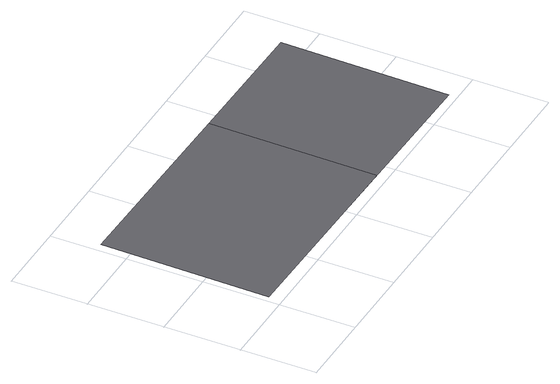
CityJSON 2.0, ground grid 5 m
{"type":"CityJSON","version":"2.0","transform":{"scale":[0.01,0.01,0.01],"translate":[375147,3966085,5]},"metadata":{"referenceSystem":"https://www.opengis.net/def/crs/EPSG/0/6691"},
"CityObjects":{
"road1":{"type":"Road","attributes":{"name":"11100-tran-1","class":"1040","function":"3"},"geometry":[{"type":"MultiSurface","lod":"3","boundaries":[[[0,1,2,3]]],"semantics":{"surfaces":[{"type":"TrafficArea","function":"1000"}],"values":[0]}}]},
"road2":{"type":"Road","attributes":{"name":"11100-tran-2","class":"1040","function":"3"},"geometry":[{"type":"MultiSurface","lod":"3","boundaries":[[[4,5,6,7]]],"semantics":{"surfaces":[{"type":"TrafficArea","function":"1000"}],"values":[0]}}]}
},
"vertices":[
[1418,1180,50],[63,1199,50],[47,90,50],[1402,71,50],
[2321,1167,50],[966,1186,50],[951,77,50],[2306,58,50]
]}
